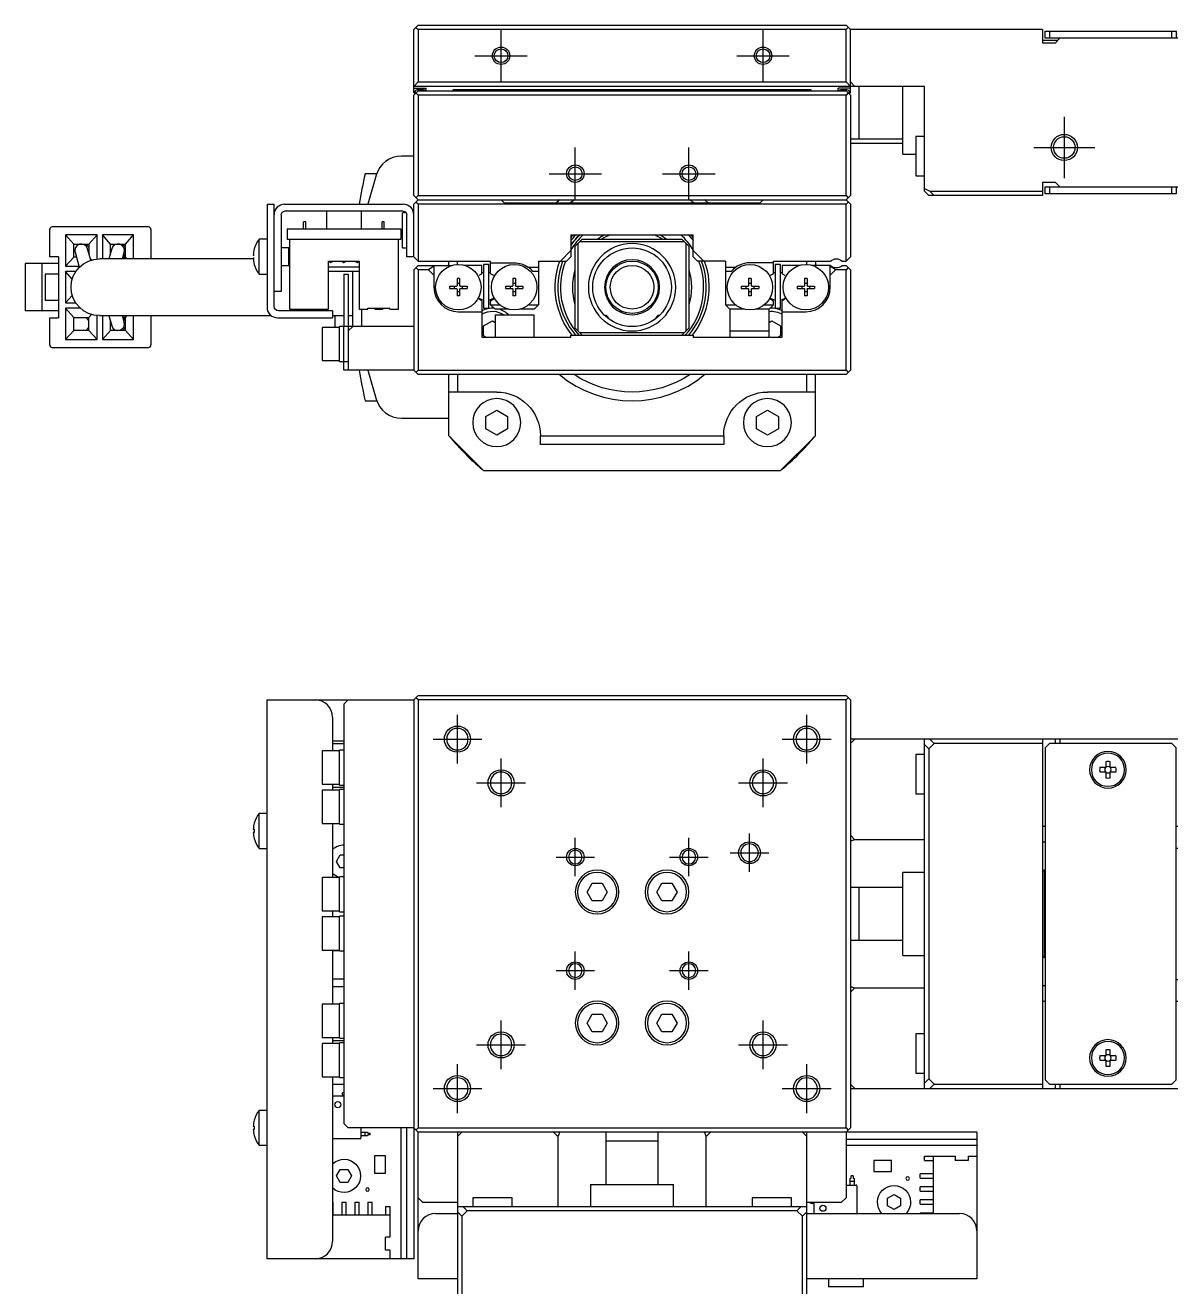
# Model space of a CAD drawing. Extents: x 0 to 917, y -8 to 481.
# Drawn here: x 89.5 to 221.5, y 325.5 to 469.9 of the extents above; entities that cross this region are included whole.
import ezdxf

# ---------------------------------------------------------------- set-up
doc = ezdxf.new("R2010")
doc.units = 0
doc.header["$LTSCALE"] = 0.5
doc.linetypes.add('CENTER', pattern=[50.8, 31.75, -6.35, 6.35, -6.35])
for name, color, linetype in [('MSM_CENTER', 1, 'CENTER'), ('MSM_CONTINUOUS', 7, 'CONTINUOUS'), ('MSM_NARROW', 5, 'CONTINUOUS')]:
    doc.layers.add(name, color=color, linetype=linetype)

msp = doc.modelspace()

# ---------------------------------------------------------------- linework, layer by layer
at = {"layer": 'MSM_CENTER'}
for p, q in [((144.02, 463.45), (144.02, 469.45)), ((174.02, 463.45), (174.02, 469.45)), ((141.02, 466.45), (147.02, 466.45)), ((171.02, 466.45), (177.02, 466.45)), ((208.52, 459.45), (208.52, 452.45)), ((152.52, 449.95), (152.52, 455.95)), ((165.52, 449.95), (165.52, 455.95)), ((205.02, 455.95), (212.02, 455.95)), ((149.52, 452.95), (155.52, 452.95)), ((162.52, 452.95), (168.52, 452.95)), ((139.02, 385.41), (139.02, 391.01)), ((179.02, 385.41), (179.02, 391.01)), ((136.22, 388.21), (141.82, 388.21)), ((176.22, 388.21), (181.82, 388.21)), ((144.02, 380.41), (144.02, 386.01)), ((174.02, 380.41), (174.02, 386.01)), ((141.22, 383.21), (146.82, 383.21)), ((171.22, 383.21), (176.82, 383.21)), ((172.47, 373.01), (172.47, 377.41)), ((152.52, 372.51), (152.52, 376.91)), ((165.52, 372.51), (165.52, 376.91)), ((150.32, 374.71), (154.72, 374.71)), ((163.32, 374.71), (167.72, 374.71)), ((170.27, 375.21), (174.67, 375.21)), ((152.52, 359.51), (152.52, 363.91)), ((165.52, 359.51), (165.52, 363.91)), ((150.32, 361.71), (154.72, 361.71)), ((163.32, 361.71), (167.72, 361.71)), ((144.02, 350.41), (144.02, 356.01)), ((174.02, 350.41), (174.02, 356.01)), ((141.22, 353.21), (146.82, 353.21)), ((171.22, 353.21), (176.82, 353.21)), ((139.02, 345.41), (139.02, 351.01)), ((179.02, 345.41), (179.02, 351.01)), ((136.22, 348.21), (141.82, 348.21)), ((176.22, 348.21), (181.82, 348.21))]:
    msp.add_line(p, q, dxfattribs=at)
at = {"layer": 'MSM_CONTINUOUS'}
for p, q in [((134.52, 469.95), (134.02, 469.45)), ((134.02, 462.25), (134.02, 469.45)), ((134.27, 469.7), (134.52, 469.45)), ((134.52, 469.95), (183.52, 469.95)), ((134.52, 469.45), (134.52, 463.45)), ((183.52, 469.45), (134.52, 469.45)), ((184.02, 469.45), (183.52, 469.95)), ((183.52, 469.45), (183.77, 469.7)), ((183.52, 463.45), (183.52, 469.45)), ((184.02, 462.25), (184.02, 469.45)), ((206.02, 469.45), (184.02, 469.45)), ((206.02, 469.45), (206.02, 467.95)), ((207.77, 468.2), (206.02, 468.2)), ((206.32, 468.45), (206.32, 469.25)), ((206.32, 469.25), (221.32, 469.25)), ((221.52, 468.45), (206.32, 468.45)), ((206.82, 469.25), (206.82, 468.45)), ((208.02, 468.45), (207.52, 467.95)), ((220.82, 468.45), (220.82, 469.25)), ((221.32, 469.25), (221.32, 468.45)), ((206.02, 467.95), (207.52, 467.95)), ((134.52, 463.45), (134.02, 462.95)), ((192.52, 462.95), (134.02, 462.95)), ((134.02, 462.75), (135.42, 462.75)), ((134.52, 462.45), (134.02, 461.95)), ((134.12, 462.15), (134.02, 462.25)), ((134.12, 462.05), (134.12, 462.25)), ((134.52, 461.95), (134.27, 462.2)), ((135.12, 462.55), (134.42, 462.55)), ((134.52, 463.45), (183.52, 463.45)), ((134.52, 462.45), (183.52, 462.45)), ((135.42, 462.45), (135.42, 462.75)), ((179.52, 462.56), (138.52, 462.56)), ((138.52, 462.45), (138.52, 462.56)), ((179.52, 462.45), (179.52, 462.56)), ((184.02, 462.75), (182.62, 462.75)), ((182.62, 462.45), (182.62, 462.75)), ((183.62, 462.55), (182.92, 462.55)), ((184.02, 462.95), (183.52, 463.45)), ((184.02, 461.95), (183.52, 462.45)), ((183.77, 462.2), (183.52, 461.95)), ((184.02, 462.25), (183.92, 462.15)), ((183.92, 462.25), (183.92, 462.05)), ((184.52, 462.95), (184.02, 463.45)), ((185.02, 456.95), (185.02, 462.95)), ((190.02, 455.2), (190.02, 462.95)), ((192.52, 450.95), (192.52, 462.95)), ((134.02, 450.45), (134.02, 461.95)), ((134.52, 461.95), (134.52, 450.45)), ((183.52, 461.95), (134.52, 461.95)), ((183.52, 450.45), (183.52, 461.95)), ((184.02, 461.95), (184.02, 450.45)), ((184.02, 456.95), (190.02, 456.95)), ((184.02, 456.45), (190.02, 456.45)), ((191.52, 457.2), (191.52, 452.7)), ((192.52, 457.2), (191.52, 457.2)), ((190.02, 455.2), (191.52, 455.2)), ((134.02, 454.95), (132.6, 454.95)), ((129.77, 452.95), (128.45, 452.95)), ((129.71, 452.77), (128.76, 449.45)), ((191.52, 452.7), (192.52, 452.7)), ((192.52, 451.25), (193.13, 450.95)), ((193.02, 450.45), (192.52, 450.95)), ((193.13, 450.95), (206.02, 450.95)), ((193.13, 450.95), (193.63, 450.45)), ((207.52, 451.95), (206.02, 451.95)), ((206.02, 451.95), (206.02, 450.45)), ((206.32, 450.65), (206.32, 451.45)), ((206.32, 451.45), (221.52, 451.45)), ((221.32, 450.65), (206.32, 450.65)), ((206.82, 451.45), (206.82, 450.65)), ((207.52, 451.95), (208.02, 451.45)), ((220.82, 450.65), (220.82, 451.45)), ((221.32, 451.45), (221.32, 450.65)), ((117.22, 449.45), (118.02, 449.45)), ((117.22, 449.45), (117.22, 437.65)), ((118.02, 437.75), (118.02, 449.45)), ((119.22, 449.45), (132.82, 449.45)), ((134.02, 450.45), (134.52, 449.95)), ((134.02, 449.45), (134.52, 449.95)), ((134.02, 443.45), (134.02, 449.45)), ((134.27, 450.2), (134.52, 450.45)), ((134.52, 449.45), (134.27, 449.7)), ((134.52, 450.45), (183.52, 450.45)), ((134.52, 449.95), (183.52, 449.95)), ((134.52, 449.45), (134.52, 442.95)), ((183.52, 449.45), (134.52, 449.45)), ((144.02, 449.95), (144.37, 449.6)), ((144.37, 449.6), (173.67, 449.6)), ((173.67, 449.6), (174.02, 449.95)), ((183.52, 450.45), (183.77, 450.2)), ((183.52, 449.95), (184.02, 450.45)), ((183.52, 449.95), (184.02, 449.45)), ((183.77, 449.7), (183.52, 449.45)), ((183.52, 442.95), (183.52, 449.45)), ((184.02, 449.45), (184.02, 443.45)), ((206.02, 450.45), (193.02, 450.45)), ((118.82, 448.25), (118.82, 439.45)), ((132.82, 448.65), (119.22, 448.65)), ((124.02, 448.65), (124.02, 446.65)), ((128.02, 446.65), (128.02, 448.65)), ((132.72, 444.45), (132.72, 448.45)), ((133.16, 448.45), (132.72, 448.45)), ((133.22, 443.45), (133.22, 448.25)), ((92.32, 443.45), (92.32, 446.55)), ((103.62, 446.85), (92.62, 446.85)), ((103.92, 446.55), (103.92, 443.2)), ((119.52, 446.65), (119.52, 445.45)), ((119.52, 446.65), (132.52, 446.65)), ((121.39, 446.65), (121.39, 447.45)), ((121.64, 447.45), (121.39, 447.45)), ((121.64, 446.65), (121.64, 447.45)), ((130.64, 447.45), (130.39, 447.45)), ((130.39, 446.65), (130.39, 447.45)), ((130.64, 446.65), (130.64, 447.45)), ((132.52, 446.65), (132.52, 445.45)), ((97.77, 445.95), (94.12, 445.95)), ((94.12, 445.95), (94.12, 442.35)), ((95.07, 444.9), (94.12, 445.95)), ((95.07, 443.4), (95.07, 444.9)), ((95.07, 444.9), (96.82, 444.9)), ((96.44, 444.9), (96.82, 444.52)), ((96.82, 444.9), (97.77, 445.95)), ((96.82, 444.9), (96.82, 443.8)), ((97.77, 443.19), (97.77, 445.95)), ((101.92, 445.95), (98.37, 445.95)), ((98.37, 445.95), (98.37, 443.2)), ((99.27, 444.9), (98.37, 445.95)), ((99.27, 443.83), (99.27, 444.9)), ((99.27, 444.9), (101.02, 444.9)), ((100.64, 444.9), (101.02, 444.52)), ((101.02, 444.9), (101.92, 445.95)), ((101.02, 443.4), (101.02, 444.9)), ((101.92, 443.2), (101.92, 445.95)), ((116.32, 441.45), (116.32, 445.45)), ((117.22, 445.45), (116.32, 445.45)), ((119.52, 445.45), (132.52, 445.45)), ((119.77, 445.45), (119.77, 437.45)), ((132.27, 437.45), (132.27, 445.45)), ((132.72, 445.73), (132.52, 445.73)), ((152.02, 445.95), (166.02, 445.95)), ((152.02, 445.95), (152.02, 443.45)), ((152.52, 444.65), (153.32, 445.45)), ((152.82, 444.95), (152.82, 434.95)), ((165.02, 445.15), (153.02, 445.15)), ((153.32, 445.45), (164.72, 445.45)), ((164.72, 445.45), (165.52, 444.65)), ((165.22, 434.95), (165.22, 444.95)), ((166.02, 443.45), (166.02, 445.95)), ((93.32, 443.45), (92.32, 443.45)), ((93.32, 443.45), (93.32, 436.45)), ((95.22, 443.95), (95.7, 442.23)), ((97.03, 443.04), (96.66, 444.35)), ((99.42, 444.36), (99.08, 443.2)), ((100.64, 443.2), (100.86, 443.93)), ((101.02, 443.77), (100.73, 443.48)), ((115.63, 443.63), (115.75, 443.63)), ((115.74, 444.34), (115.75, 444.33)), ((119.72, 444.45), (118.82, 444.45)), ((119.72, 442.45), (119.72, 444.45)), ((119.77, 444.4), (119.72, 444.45)), ((132.72, 444.45), (133.22, 444.45)), ((134.02, 443.45), (133.22, 443.45)), ((134.52, 442.95), (134.02, 443.45)), ((150.81, 442.95), (152.02, 444.15)), ((152.02, 443.45), (151.52, 442.95)), ((152.52, 435.25), (152.52, 444.65)), ((165.52, 444.65), (165.52, 435.25)), ((166.02, 444.15), (167.22, 442.95)), ((166.52, 442.95), (166.02, 443.45)), ((184.02, 443.45), (183.52, 442.95)), ((93.32, 442.65), (89.52, 442.65)), ((89.52, 442.65), (89.52, 437.25)), ((91.43, 442.65), (91.43, 437.25)), ((95.07, 443.4), (94.12, 442.35)), ((94.12, 442.35), (95.67, 442.35)), ((95.37, 443.4), (95.07, 443.4)), ((96.98, 443.22), (97.11, 443.07)), ((115.63, 443.2), (98.02, 443.2)), ((100.7, 443.4), (101.02, 443.4)), ((101.02, 443.4), (101.19, 443.2)), ((115.75, 443.27), (115.63, 443.27)), ((115.75, 442.56), (115.74, 442.56)), ((118.82, 442.45), (119.72, 442.45)), ((119.72, 442.45), (119.77, 442.5)), ((124.27, 442.95), (127.77, 442.95)), ((124.27, 437.45), (124.27, 442.95)), ((127.77, 442.25), (124.27, 442.25)), ((127.77, 442.95), (127.77, 437.45)), ((134.52, 442.45), (134.02, 441.95)), ((134.52, 441.95), (134.27, 442.2)), ((134.52, 442.95), (142.82, 442.95)), ((134.52, 442.45), (138.4, 442.45)), ((136.32, 442.37), (135.72, 441.95)), ((136.32, 442.45), (136.32, 439.95)), ((138.02, 442.45), (138.02, 442.95)), ((139.02, 442.55), (139.02, 442.95)), ((141.82, 442.45), (139.83, 442.45)), ((141.82, 441.49), (141.82, 442.45)), ((142.62, 442.56), (142.02, 442.56)), ((142.02, 442.56), (142.02, 437.56)), ((142.62, 437.56), (142.62, 442.56)), ((142.82, 441.49), (142.82, 442.95)), ((142.82, 442.75), (145.52, 442.75)), ((147.11, 442.25), (148.32, 442.25)), ((148.32, 442.95), (151.52, 442.95)), ((148.32, 442.95), (148.32, 437.95)), ((157.96, 442.91), (157.95, 442.91)), ((169.72, 442.95), (166.52, 442.95)), ((169.72, 442.95), (169.72, 437.95)), ((169.72, 442.25), (170.92, 442.25)), ((175.22, 442.75), (172.52, 442.75)), ((175.22, 442.95), (181.76, 442.95)), ((175.22, 441.49), (175.22, 442.95)), ((176.02, 442.56), (175.42, 442.56)), ((175.42, 442.56), (175.42, 437.56)), ((176.02, 437.56), (176.02, 442.56)), ((176.22, 442.45), (176.22, 441.49)), ((178.2, 442.45), (176.22, 442.45)), ((179.02, 442.55), (179.02, 442.95)), ((181.76, 442.45), (179.63, 442.45)), ((180.02, 442.95), (180.02, 442.45)), ((181.72, 439.95), (181.72, 442.45)), ((182.32, 441.95), (181.72, 442.37)), ((183.08, 442.95), (183.52, 442.95)), ((183.08, 442.45), (183.52, 442.45)), ((183.52, 442.45), (184.02, 441.95)), ((183.77, 442.2), (183.52, 441.95)), ((93.32, 441.45), (91.82, 441.45)), ((91.82, 441.45), (91.82, 438.45)), ((95.31, 441.75), (94.12, 441.75)), ((94.12, 441.75), (94.12, 438.15)), ((94.9, 440.88), (94.12, 441.75)), ((116.32, 441.45), (117.22, 441.45)), ((127.77, 441.75), (124.27, 441.75)), ((126.02, 441.45), (126.52, 441.45)), ((126.02, 441.45), (126.02, 435.45)), ((126.52, 441.45), (126.52, 430.45)), ((127.02, 435.45), (127.02, 441.75)), ((134.02, 441.95), (134.02, 430.45)), ((134.52, 441.95), (134.52, 430.45)), ((135.72, 441.95), (134.52, 441.95)), ((135.72, 441.95), (136.32, 441.35)), ((139.26, 440.95), (138.97, 440.95)), ((138.97, 440.95), (138.97, 440.15)), ((139.26, 440.95), (139.26, 440.15)), ((141.52, 441.32), (141.82, 441.49)), ((143.11, 441.32), (142.82, 441.49)), ((145.66, 440.95), (145.37, 440.95)), ((145.37, 440.95), (145.37, 440.15)), ((145.66, 440.95), (145.66, 440.15)), ((148.32, 441.75), (147.66, 441.75)), ((156.15, 441.26), (156.22, 441.32)), ((156.22, 441.39), (156.22, 441.32)), ((170.37, 441.75), (169.72, 441.75)), ((172.66, 440.95), (172.37, 440.95)), ((172.37, 440.95), (172.37, 440.15)), ((172.66, 440.95), (172.66, 440.15)), ((175.22, 441.49), (174.92, 441.32)), ((176.22, 441.49), (176.51, 441.32)), ((179.06, 440.95), (178.77, 440.95)), ((178.77, 440.95), (178.77, 440.15)), ((179.06, 440.95), (179.06, 440.15)), ((181.72, 441.35), (182.32, 441.95)), ((183.52, 441.95), (182.32, 441.95)), ((183.52, 430.45), (183.52, 441.95)), ((184.02, 441.95), (184.02, 430.45)), ((118.82, 439.45), (118.02, 439.45)), ((138.12, 440.09), (138.91, 440.09)), ((138.12, 440.09), (138.12, 439.8)), ((138.12, 439.8), (138.91, 439.8)), ((138.65, 440.09), (138.65, 439.8)), ((138.97, 440.42), (139.26, 440.42)), ((138.97, 439.74), (138.97, 438.95)), ((138.97, 439.48), (139.26, 439.48)), ((139.26, 439.74), (139.26, 438.95)), ((139.32, 440.09), (140.12, 440.09)), ((139.32, 439.8), (140.12, 439.8)), ((139.59, 439.8), (139.59, 440.09)), ((140.12, 440.09), (140.12, 439.8)), ((144.52, 440.09), (144.52, 439.8)), ((144.52, 440.09), (145.31, 440.09)), ((144.52, 439.8), (145.31, 439.8)), ((145.05, 440.09), (145.05, 439.8)), ((145.37, 440.42), (145.66, 440.42)), ((145.37, 439.74), (145.37, 438.95)), ((145.37, 439.48), (145.66, 439.48)), ((145.66, 439.74), (145.66, 438.95)), ((145.72, 440.09), (146.52, 440.09)), ((145.72, 439.8), (146.52, 439.8)), ((145.99, 439.8), (145.99, 440.09)), ((146.52, 440.09), (146.52, 439.8)), ((171.52, 440.09), (172.31, 440.09)), ((171.52, 440.09), (171.52, 439.8)), ((171.52, 439.8), (172.31, 439.8)), ((172.05, 440.09), (172.05, 439.8)), ((172.37, 440.42), (172.66, 440.42)), ((172.37, 439.74), (172.37, 438.95)), ((172.37, 439.48), (172.66, 439.48)), ((172.66, 439.74), (172.66, 438.95)), ((172.72, 440.09), (173.52, 440.09)), ((172.72, 439.8), (173.52, 439.8)), ((172.99, 439.8), (172.99, 440.09)), ((173.52, 440.09), (173.52, 439.8)), ((177.92, 440.09), (178.71, 440.09)), ((177.92, 440.09), (177.92, 439.8)), ((177.92, 439.8), (178.71, 439.8)), ((178.45, 440.09), (178.45, 439.8)), ((178.77, 440.42), (179.06, 440.42)), ((178.77, 439.74), (178.77, 438.95)), ((178.77, 439.48), (179.06, 439.48)), ((179.06, 439.74), (179.06, 438.95)), ((179.12, 440.09), (179.92, 440.09)), ((179.12, 439.8), (179.92, 439.8)), ((179.39, 439.8), (179.39, 440.09)), ((179.92, 440.09), (179.92, 439.8)), ((93.32, 438.45), (91.82, 438.45)), ((94.9, 439.02), (94.12, 438.15)), ((94.12, 438.15), (95.31, 438.15)), ((139.26, 438.95), (138.97, 438.95)), ((141.82, 438.4), (141.52, 438.57)), ((141.82, 438.4), (141.82, 434.25)), ((142.82, 438.4), (143.11, 438.57)), ((142.82, 437.95), (142.82, 438.4)), ((142.82, 437.95), (143.86, 437.95)), ((143.32, 437.45), (142.82, 437.95)), ((145.66, 438.95), (145.37, 438.95)), ((147.18, 437.95), (148.32, 437.95)), ((148.32, 437.95), (147.82, 437.45)), ((156.22, 438.57), (156.15, 438.64)), ((156.22, 438.57), (156.22, 438.5)), ((169.72, 437.95), (170.86, 437.95)), ((170.22, 437.45), (169.72, 437.95)), ((172.66, 438.95), (172.37, 438.95)), ((174.18, 437.95), (175.22, 437.95)), ((175.22, 437.95), (174.72, 437.45)), ((174.92, 438.57), (175.22, 438.4)), ((175.22, 437.95), (175.22, 438.4)), ((176.51, 438.57), (176.22, 438.4)), ((176.22, 434.25), (176.22, 438.4)), ((179.06, 438.95), (178.77, 438.95)), ((93.32, 437.25), (89.52, 437.25)), ((92.32, 433.35), (92.32, 436.45)), ((92.32, 436.45), (93.32, 436.45)), ((95.83, 437.55), (94.12, 437.55)), ((94.12, 437.55), (94.12, 433.95)), ((95.07, 436.5), (94.12, 437.55)), ((95.07, 436.5), (96.82, 436.5)), ((95.07, 435), (95.07, 436.5)), ((96.44, 436.5), (96.82, 436.12)), ((96.82, 436.5), (97.11, 436.83)), ((96.82, 435), (96.82, 436.5)), ((97.77, 433.95), (97.77, 436.71)), ((98.02, 436.7), (117.68, 436.7)), ((98.37, 436.7), (98.37, 433.95)), ((99.08, 436.7), (99.42, 435.53)), ((100.86, 435.96), (100.64, 436.7)), ((101.02, 436.5), (100.7, 436.5)), ((100.73, 436.41), (101.02, 436.12)), ((101.02, 436.5), (101.19, 436.7)), ((101.02, 435), (101.02, 436.5)), ((101.92, 433.95), (101.92, 436.7)), ((103.92, 436.7), (103.92, 433.35)), ((118.42, 436.45), (124.72, 436.45)), ((124.72, 437.25), (118.52, 437.25)), ((119.77, 437.45), (124.27, 437.45)), ((124.72, 437.25), (124.72, 436.45)), ((124.72, 436.7), (126.02, 436.7)), ((125.02, 435.35), (125.02, 436.7)), ((126.52, 436.7), (127.02, 436.7)), ((127.77, 437.45), (128.77, 437.45)), ((128.02, 437.45), (128.02, 435.45)), ((128.77, 437.55), (131.27, 437.55)), ((128.77, 437.45), (128.77, 437.55)), ((129.57, 437.55), (129.57, 437.45)), ((129.57, 437.45), (130.47, 437.45)), ((129.94, 437.55), (129.94, 437.45)), ((130.09, 437.55), (130.09, 437.45)), ((130.47, 437.55), (130.47, 437.45)), ((131.27, 437.45), (131.27, 437.55)), ((131.27, 437.45), (132.27, 437.45)), ((139.12, 437.15), (141.82, 437.15)), ((142.02, 437.56), (142.62, 437.56)), ((144.8, 437.45), (143.32, 437.45)), ((147.82, 436.75), (143.32, 436.75)), ((143.32, 436.75), (143.32, 434.25)), ((147.82, 437.45), (146.23, 437.45)), ((147.82, 434.25), (147.82, 436.75)), ((155.85, 436.75), (156.04, 436.75)), ((156.27, 436.52), (156.04, 436.75)), ((156.27, 436.52), (156.1, 436.52)), ((156.27, 436.39), (156.27, 436.52)), ((157.95, 436.98), (157.95, 436.98)), ((161.99, 436.75), (161.77, 436.52)), ((161.94, 436.52), (161.77, 436.52)), ((161.77, 436.52), (161.77, 436.39)), ((161.77, 436.39), (161.77, 436.39)), ((161.99, 436.75), (162.18, 436.75)), ((171.8, 437.45), (170.22, 437.45)), ((170.22, 437.45), (170.22, 434.25)), ((174.72, 437.45), (173.23, 437.45)), ((174.72, 434.25), (174.72, 437.45)), ((175.42, 437.56), (176.02, 437.56)), ((176.22, 437.15), (178.92, 437.15)), ((95.07, 435), (94.12, 433.95)), ((96.82, 435), (95.07, 435)), ((96.82, 435.37), (96.44, 435)), ((96.82, 435), (97.77, 433.95)), ((99.27, 435), (98.37, 433.95)), ((99.27, 435), (99.27, 436.06)), ((101.02, 435), (99.27, 435)), ((101.02, 435.37), (100.64, 435)), ((101.02, 435), (101.92, 433.95)), ((123.52, 435.35), (123.52, 431.55)), ((125.52, 435.35), (123.52, 435.35)), ((125.52, 431.45), (125.52, 435.45)), ((134.02, 435.45), (125.52, 435.45)), ((126.02, 431.45), (126.02, 435.45)), ((126.52, 434.95), (127.02, 435.45)), ((142.02, 435.52), (143.02, 436.1)), ((142.02, 434.37), (142.02, 435.52)), ((143.02, 436.1), (143.32, 435.93)), ((153.32, 434.45), (152.52, 435.25)), ((153.02, 434.75), (165.02, 434.75)), ((165.52, 435.25), (164.72, 434.45)), ((170.22, 434.95), (174.72, 434.95)), ((174.72, 435.93), (175.02, 436.1)), ((175.02, 436.1), (176.02, 435.52)), ((176.02, 435.52), (176.02, 434.37)), ((94.12, 433.95), (97.77, 433.95)), ((98.37, 433.95), (101.92, 433.95)), ((141.82, 434.25), (152.02, 434.25)), ((142.23, 434.25), (142.02, 434.37)), ((152.02, 434.25), (152.02, 434.45)), ((152.02, 434.45), (166.02, 434.45)), ((166.02, 434.45), (166.02, 434.25)), ((166.02, 434.25), (176.22, 434.25)), ((176.02, 434.37), (175.8, 434.25)), ((92.62, 433.05), (103.62, 433.05)), ((123.52, 431.55), (125.52, 431.55)), ((125.52, 431.45), (126.52, 431.45)), ((126.02, 430.45), (126.02, 431.45)), ((134.02, 430.45), (126.02, 430.45)), ((128.76, 430.45), (129.71, 427.12)), ((134.02, 430.45), (134.52, 429.95)), ((134.27, 430.2), (134.52, 430.45)), ((134.52, 430.45), (183.52, 430.45)), ((183.52, 430.45), (183.77, 430.2)), ((184.02, 430.45), (183.52, 429.95)), ((183.52, 429.95), (134.52, 429.95)), ((138.02, 422.95), (138.02, 429.95)), ((139.02, 429.95), (139.02, 427.95)), ((179.02, 427.95), (179.02, 429.95)), ((180.02, 422.95), (180.02, 429.95)), ((143.52, 427.95), (138.02, 427.95)), ((180.02, 427.95), (174.52, 427.95)), ((128.45, 426.95), (129.77, 426.95)), ((132.6, 424.95), (138.02, 424.95)), ((142.27, 425.17), (143.52, 425.89)), ((142.27, 423.73), (142.27, 425.17)), ((143.52, 425.89), (144.77, 425.17)), ((144.77, 425.17), (144.77, 423.73)), ((173.27, 425.17), (174.52, 425.89)), ((173.27, 423.73), (173.27, 425.17)), ((174.52, 425.89), (175.77, 425.17)), ((175.77, 425.17), (175.77, 423.73)), ((143.52, 423), (142.27, 423.73)), ((144.77, 423.73), (143.52, 423)), ((174.52, 423), (173.27, 423.73)), ((175.77, 423.73), (174.52, 423)), ((138.02, 422.95), (142.02, 418.95)), ((148.52, 422.95), (169.52, 422.95)), ((148.52, 421.95), (148.52, 422.95)), ((169.52, 421.95), (148.52, 421.95)), ((169.52, 422.95), (169.52, 421.95)), ((176.02, 418.95), (180.02, 422.95)), ((142.02, 418.95), (176.02, 418.95)), ((134.02, 392.71), (134.52, 393.21)), ((134.52, 392.71), (134.27, 392.96)), ((134.52, 393.21), (183.52, 393.21)), ((183.52, 393.21), (184.02, 392.71)), ((183.77, 392.96), (183.52, 392.71)), ((117.22, 328.71), (117.22, 392.71)), ((117.22, 392.71), (134.02, 392.71)), ((126.52, 392.71), (126.02, 392.21)), ((126.02, 392.21), (126.02, 344.21)), ((134.02, 392.71), (134.02, 328.71)), ((134.52, 392.71), (134.52, 343.71)), ((183.52, 392.71), (134.52, 392.71)), ((183.52, 343.71), (183.52, 392.71)), ((184.02, 392.71), (184.02, 343.71)), ((124.72, 390.71), (124.72, 386.86)), ((124.72, 388.01), (126.02, 388.01)), ((124.72, 387.71), (126.02, 387.71)), ((184.02, 387.71), (184.52, 388.21)), ((221.52, 388.21), (184.02, 388.21)), ((192.52, 348.21), (192.52, 388.21)), ((193.02, 387.1), (192.52, 387.6)), ((193.63, 387.71), (193.02, 387.1)), ((193.02, 387.1), (193.02, 349.33)), ((193.13, 388.21), (193.63, 387.71)), ((206.02, 387.71), (193.63, 387.71)), ((206.02, 388.21), (206.02, 348.21)), ((206.82, 387.71), (206.32, 387.21)), ((206.32, 387.21), (206.32, 349.21)), ((220.82, 387.71), (206.82, 387.71)), ((207.52, 387.71), (207.52, 388.21)), ((208.02, 388.21), (208.02, 387.71)), ((221.32, 387.21), (220.82, 387.71)), ((221.32, 349.21), (221.32, 387.21)), ((123.52, 386.86), (123.52, 383.06)), ((125.52, 386.86), (123.52, 386.86)), ((125.52, 382.96), (125.52, 386.96)), ((126.02, 386.96), (125.52, 386.96)), ((191.52, 386.46), (191.52, 381.96)), ((192.52, 386.46), (191.52, 386.46)), ((213.28, 385.63), (213.28, 384.95)), ((213.76, 384.95), (213.76, 385.63)), ((213.28, 384.95), (212.6, 384.95)), ((212.6, 384.47), (213.28, 384.47)), ((213.28, 384.47), (213.28, 383.79)), ((214.44, 384.95), (213.76, 384.95)), ((213.76, 383.79), (213.76, 384.47)), ((213.76, 384.47), (214.44, 384.47)), ((123.52, 383.06), (125.52, 383.06)), ((124.72, 383.06), (124.72, 382.36)), ((125.52, 382.96), (126.02, 382.96)), ((123.52, 382.36), (123.52, 378.56)), ((125.52, 382.36), (123.52, 382.36)), ((124.72, 382.71), (126.02, 382.71)), ((125.52, 378.46), (125.52, 382.46)), ((126.02, 382.46), (125.52, 382.46)), ((191.52, 381.96), (192.52, 381.96)), ((115.74, 378.6), (115.75, 378.6)), ((116.32, 375.71), (116.32, 379.71)), ((117.22, 379.71), (116.32, 379.71)), ((123.52, 378.56), (125.52, 378.56)), ((124.72, 378.56), (124.72, 372.36)), ((124.72, 378.55), (125.52, 378.55)), ((125.52, 378.46), (126.02, 378.46)), ((115.63, 377.89), (115.75, 377.89)), ((115.75, 377.53), (115.63, 377.53)), ((184.52, 376.7), (184.02, 377.2)), ((206.32, 378.21), (206.02, 378.21)), ((221.52, 378.21), (221.32, 378.21)), ((115.75, 376.83), (115.74, 376.82)), ((116.32, 375.71), (117.22, 375.71)), ((192.52, 376.7), (184.52, 376.7)), ((206.02, 376.46), (206.32, 376.46)), ((221.52, 375.71), (221.32, 375.71)), ((125.15, 374.21), (125.58, 374.96)), ((125.58, 373.46), (125.15, 374.21)), ((125.58, 374.96), (126.02, 374.96)), ((126.02, 373.46), (125.58, 373.46)), ((190.02, 363.46), (190.02, 372.96)), ((192.52, 372.96), (190.02, 372.96)), ((206.22, 373.21), (206.02, 373.01)), ((206.22, 373.21), (206.22, 363.21)), ((206.32, 373.21), (206.22, 373.21)), ((123.52, 372.36), (123.52, 368.56)), ((125.52, 372.36), (123.52, 372.36)), ((125.52, 368.46), (125.52, 372.46)), ((126.02, 372.46), (125.52, 372.46)), ((153.86, 370.71), (154.44, 371.71)), ((154.44, 371.71), (155.59, 371.71)), ((155.59, 371.71), (156.17, 370.71)), ((161.86, 370.71), (162.44, 371.71)), ((162.44, 371.71), (163.59, 371.71)), ((163.59, 371.71), (164.17, 370.71)), ((190.02, 371.21), (184.02, 371.21)), ((185.02, 365.21), (185.02, 371.21)), ((154.44, 369.71), (153.86, 370.71)), ((156.17, 370.71), (155.59, 369.71)), ((162.44, 369.71), (161.86, 370.71)), ((164.17, 370.71), (163.59, 369.71)), ((123.52, 368.56), (125.52, 368.56)), ((124.72, 368.56), (124.72, 367.86)), ((125.52, 368.46), (126.02, 368.46)), ((155.59, 369.71), (154.44, 369.71)), ((163.59, 369.71), (162.44, 369.71)), ((123.52, 367.86), (123.52, 364.06)), ((125.52, 367.86), (123.52, 367.86)), ((125.52, 363.96), (125.52, 367.96)), ((126.02, 367.96), (125.52, 367.96)), ((123.52, 364.06), (125.52, 364.06)), ((124.72, 364.06), (124.72, 357.86)), ((125.52, 363.97), (124.72, 363.97)), ((184.02, 365.21), (190.02, 365.21)), ((125.52, 363.96), (126.02, 363.96)), ((190.02, 363.46), (192.52, 363.46)), ((206.02, 363.41), (206.22, 363.21)), ((206.22, 363.21), (206.32, 363.21)), ((124.72, 360.77), (126.02, 360.77)), ((126.02, 359.84), (124.72, 359.84)), ((184.02, 359.23), (184.52, 359.73)), ((184.52, 359.73), (192.52, 359.73)), ((206.32, 359.96), (206.02, 359.96)), ((221.32, 360.71), (221.52, 360.71)), ((206.02, 358.21), (206.32, 358.21)), ((221.32, 358.21), (221.52, 358.21)), ((123.52, 357.86), (123.52, 354.06)), ((125.52, 357.86), (123.52, 357.86)), ((125.52, 353.96), (125.52, 357.96)), ((126.02, 357.96), (125.52, 357.96)), ((153.86, 355.71), (154.44, 356.71)), ((154.44, 354.71), (153.86, 355.71)), ((154.44, 356.71), (155.59, 356.71)), ((155.59, 356.71), (156.17, 355.71)), ((156.17, 355.71), (155.59, 354.71)), ((161.86, 355.71), (162.44, 356.71)), ((162.44, 354.71), (161.86, 355.71)), ((162.44, 356.71), (163.59, 356.71)), ((163.59, 356.71), (164.17, 355.71)), ((164.17, 355.71), (163.59, 354.71)), ((123.52, 354.06), (125.52, 354.06)), ((124.72, 354.06), (124.72, 353.36)), ((125.52, 353.96), (126.02, 353.96)), ((155.59, 354.71), (154.44, 354.71)), ((163.59, 354.71), (162.44, 354.71)), ((191.52, 354.46), (191.52, 349.96)), ((192.52, 354.46), (191.52, 354.46)), ((123.52, 353.36), (123.52, 349.56)), ((125.52, 353.36), (123.52, 353.36)), ((124.72, 353.71), (126.02, 353.71)), ((125.52, 349.46), (125.52, 353.46)), ((126.02, 353.46), (125.52, 353.46)), ((213.28, 352.63), (213.28, 351.95)), ((213.76, 351.95), (213.76, 352.63)), ((213.28, 351.95), (212.6, 351.95)), ((212.6, 351.47), (213.28, 351.47)), ((213.28, 351.47), (213.28, 350.79)), ((214.44, 351.95), (213.76, 351.95)), ((213.76, 351.47), (214.44, 351.47)), ((213.76, 350.79), (213.76, 351.47)), ((123.52, 349.56), (125.52, 349.56)), ((124.72, 349.56), (124.72, 330.71)), ((191.52, 349.96), (192.52, 349.96)), ((124.72, 348.71), (126.02, 348.71)), ((125.52, 349.46), (126.02, 349.46)), ((184.52, 348.21), (184.02, 348.71)), ((184.02, 348.21), (221.52, 348.21)), ((192.52, 348.83), (193.02, 349.33)), ((193.02, 349.33), (193.63, 348.71)), ((193.63, 348.71), (193.13, 348.21)), ((193.63, 348.71), (206.02, 348.71)), ((206.32, 349.21), (206.82, 348.71)), ((206.82, 348.71), (220.82, 348.71)), ((207.52, 348.21), (207.52, 348.71)), ((208.02, 348.71), (208.02, 348.21)), ((220.82, 348.71), (221.32, 349.21)), ((124.72, 347.36), (126.02, 347.36)), ((116.32, 341.71), (116.32, 345.71)), ((117.22, 345.71), (116.32, 345.71)), ((115.63, 343.89), (115.75, 343.89)), ((115.74, 344.6), (115.75, 344.6)), ((126.02, 344.21), (126.52, 343.71)), ((115.75, 343.53), (115.63, 343.53)), ((115.75, 342.83), (115.74, 342.82)), ((127.87, 342.46), (124.72, 342.46)), ((134.02, 343.71), (126.52, 343.71)), ((127.97, 343.71), (127.97, 342.56)), ((127.97, 343.22), (128.7, 343.22)), ((128.7, 342.79), (127.97, 342.79)), ((128.41, 343.22), (128.41, 342.79)), ((128.7, 343.22), (128.77, 343.1)), ((128.77, 342.9), (128.7, 342.79)), ((128.77, 343.1), (129.02, 343.1)), ((129.02, 342.9), (128.77, 342.9)), ((129.02, 342.9), (129.02, 343.1)), ((132.52, 343.71), (132.52, 328.71)), ((133.22, 328.71), (133.22, 343.71)), ((134.52, 343.21), (134.02, 343.71)), ((134.27, 343.46), (134.52, 343.71)), ((134.52, 343.71), (183.52, 343.71)), ((198.52, 343.21), (134.52, 343.21)), ((134.52, 326.41), (134.52, 343.21)), ((139.02, 343.21), (139.02, 305.71)), ((139.02, 342.71), (139.52, 343.21)), ((150.03, 343.21), (150.53, 342.71)), ((150.53, 342.71), (150.53, 334.71)), ((156.02, 343.21), (156.02, 337.21)), ((162.02, 337.21), (162.02, 343.21)), ((167.5, 342.71), (168, 343.21)), ((167.5, 334.71), (167.5, 342.71)), ((178.52, 343.21), (179.02, 342.71)), ((179.02, 305.71), (179.02, 343.21)), ((183.52, 343.71), (183.77, 343.46)), ((184.02, 343.71), (183.52, 343.21)), ((183.52, 343.21), (183.52, 335.71)), ((183.52, 342.41), (198.52, 342.41)), ((198.52, 343.21), (198.52, 326.41)), ((116.32, 341.71), (117.22, 341.71)), ((156.02, 342.21), (162.02, 342.21)), ((183.52, 341.71), (198.52, 341.71)), ((130.77, 340.51), (129.52, 340.51)), ((129.52, 340.51), (129.52, 338.51)), ((130.77, 338.51), (130.77, 340.51)), ((186.72, 339.97), (186.72, 338.72)), ((188.72, 339.97), (186.72, 339.97)), ((188.72, 338.72), (188.72, 339.97)), ((192.52, 339.96), (192.52, 340.46)), ((192.52, 340.46), (196.02, 340.46)), ((192.52, 339.96), (193.52, 339.96)), ((193.52, 340.46), (193.52, 333.91)), ((196.02, 340.46), (196.02, 339.96)), ((197.52, 339.96), (196.02, 339.96)), ((197.52, 340.46), (198.52, 340.46)), ((197.52, 340.46), (197.52, 339.96)), ((125.15, 338.21), (125.58, 338.96)), ((125.58, 337.46), (125.15, 338.21)), ((125.58, 338.96), (126.45, 338.96)), ((126.45, 338.96), (126.88, 338.21)), ((126.88, 338.21), (126.45, 337.46)), ((129.52, 338.51), (130.77, 338.51)), ((184.33, 338.21), (184.13, 338.21)), ((184.13, 337.96), (184.13, 338.21)), ((184.33, 338.21), (184.33, 337.96)), ((186.72, 338.72), (188.72, 338.72)), ((192.02, 337.96), (192.02, 338.46)), ((193.52, 338.46), (192.02, 338.46)), ((126.45, 337.46), (125.58, 337.46)), ((154.27, 337.21), (163.77, 337.21)), ((154.27, 337.21), (154.27, 334.71)), ((163.77, 334.71), (163.77, 337.21)), ((183.52, 337.16), (184.67, 337.16)), ((184.01, 337.9), (184.13, 337.96)), ((184.01, 337.16), (184.01, 337.9)), ((184.01, 337.6), (184.44, 337.6)), ((184.33, 337.96), (184.44, 337.9)), ((184.44, 337.9), (184.44, 337.16)), ((184.77, 337.06), (184.77, 333.91)), ((192.02, 337.96), (193.52, 337.96)), ((192.02, 336.46), (192.02, 336.96)), ((193.52, 336.96), (192.02, 336.96)), ((124.72, 335.21), (124.77, 335.21)), ((124.77, 333.71), (124.77, 335.21)), ((125.77, 335.21), (126.27, 335.21)), ((125.77, 335.21), (125.77, 333.71)), ((126.27, 333.71), (126.27, 335.21)), ((127.27, 335.21), (127.77, 335.21)), ((127.27, 335.21), (127.27, 333.71)), ((127.77, 333.71), (127.77, 335.21)), ((128.77, 335.21), (129.27, 335.21)), ((128.77, 335.21), (128.77, 333.71)), ((129.27, 333.71), (129.27, 335.21)), ((134.52, 335.71), (135.02, 335.21)), ((135.02, 335.21), (139.02, 335.21)), ((145.27, 335.71), (140.77, 335.71)), ((140.77, 335.71), (140.77, 334.71)), ((145.27, 334.71), (145.27, 335.71)), ((177.27, 335.71), (172.77, 335.71)), ((172.77, 335.71), (172.77, 334.71)), ((177.27, 334.71), (177.27, 335.71)), ((179.02, 335.21), (183.02, 335.21)), ((179.87, 333.91), (179.87, 335.21)), ((183.02, 335.21), (183.52, 335.71)), ((188.27, 335.65), (189.02, 336.08)), ((188.27, 334.78), (188.27, 335.65)), ((189.02, 336.08), (189.77, 335.65)), ((189.77, 335.65), (189.77, 334.78)), ((192.02, 336.46), (193.52, 336.46)), ((192.02, 334.96), (192.02, 335.46)), ((193.52, 335.46), (192.02, 335.46)), ((131.27, 333.71), (124.72, 333.71)), ((130.77, 334.71), (131.27, 334.71)), ((130.77, 334.71), (130.77, 333.71)), ((131.27, 334.71), (131.27, 331.21)), ((136.52, 333.91), (139.02, 333.91)), ((139.02, 334.71), (179.02, 334.71)), ((139.52, 333.6), (139.02, 334.1)), ((140.13, 334.21), (139.52, 333.6)), ((139.63, 334.71), (140.13, 334.21)), ((177.9, 334.21), (140.13, 334.21)), ((177.9, 334.21), (178.4, 334.71)), ((178.52, 333.6), (177.9, 334.21)), ((179.02, 334.1), (178.52, 333.6)), ((179.02, 333.91), (196.52, 333.91)), ((189.02, 334.35), (188.27, 334.78)), ((189.77, 334.78), (189.02, 334.35)), ((192.02, 334.96), (193.52, 334.96)), ((192.02, 333.91), (192.02, 333.96)), ((193.52, 333.96), (192.02, 333.96)), ((139.52, 333.6), (139.52, 321.21)), ((178.52, 321.21), (178.52, 333.6)), ((131.27, 331.21), (130.77, 331.21)), ((130.77, 329.71), (130.77, 331.21)), ((131.27, 329.71), (130.77, 329.71)), ((131.27, 329.71), (131.27, 328.71)), ((134.02, 328.71), (117.22, 328.71)), ((139.02, 326.41), (134.52, 326.41)), ((198.52, 326.41), (179.02, 326.41)), ((181.52, 326.41), (181.52, 325.52)), ((185.52, 325.52), (181.52, 325.52)), ((185.52, 325.52), (185.52, 326.41))]:
    msp.add_line(p, q, dxfattribs=at)
for centre, radius in [((144.02, 466.45), 0.783), ((174.02, 466.45), 0.783), ((208.52, 455.95), 1.23), ((152.52, 452.95), 0.783), ((165.52, 452.95), 0.783), ((159.02, 439.95), 4.5), ((139.12, 439.95), 2.6), ((145.52, 439.95), 2.6), ((159.02, 439.95), 3), ((172.52, 439.95), 2.6), ((178.92, 439.95), 2.6), ((125.32, 346.36), 0.35), ((180.87, 334.51), 0.35)]:
    msp.add_circle(centre, radius, dxfattribs=at)
at = {"layer": 'MSM_CONTINUOUS', "extrusion": (0, 0, -1)}
for centre, radius in [((-159.02, 439.95), 5), ((-159.02, 439.95), 3.15), ((-143.52, 424.45), 2.75), ((-174.52, 424.45), 2.75), ((-139.02, 388.21), 1.23), ((-179.02, 388.21), 1.23), ((-213.52, 384.71), 2.1), ((-213.52, 384.71), 1.9), ((-144.02, 383.21), 1.23), ((-174.02, 383.21), 1.23), ((-172.47, 375.21), 1.01), ((-152.52, 374.71), 0.783), ((-165.52, 374.71), 0.783), ((-155.02, 370.71), 2.5), ((-155.02, 370.71), 2.25), ((-163.02, 370.71), 2.5), ((-163.02, 370.71), 2.25), ((-152.52, 361.71), 0.783), ((-165.52, 361.71), 0.783), ((-155.02, 355.71), 2.5), ((-163.02, 355.71), 2.5), ((-155.02, 355.71), 2.25), ((-163.02, 355.71), 2.25), ((-144.02, 353.21), 1.23), ((-174.02, 353.21), 1.23), ((-213.52, 351.71), 2.1), ((-213.52, 351.71), 1.9), ((-139.02, 348.21), 1.23), ((-179.02, 348.21), 1.23), ((-190.58, 337.91), 0.2), ((-128.72, 336.65), 0.2)]:
    msp.add_circle(centre, radius, dxfattribs=at)
at = {"layer": 'MSM_CONTINUOUS'}
for centre, radius, start, end in [((134.42, 462.25), 0.3, 90, 180), ((135.12, 462.25), 0.3, 41.8103, 90), ((182.92, 462.25), 0.3, 90, 138.1897), ((183.62, 462.25), 0.3, 0, 90), ((132.6, 451.95), 3, 90, 164.0042), ((187.02, 439.95), 60, 167.4867, 170.8898), ((119.22, 448.25), 1.2, 90, 180), ((132.82, 448.25), 1.2, 0, 90), ((159.02, 439.95), 13, 129.7151, 132.0716), ((159.02, 439.95), 13, 47.9284, 50.2849), ((92.62, 446.55), 0.3, 90, 180), ((103.62, 446.55), 0.3, 0, 90), ((95.94, 444.15), 0.75, 15.6242, 195.6242), ((100.14, 444.15), 0.75, 343.4791, 163.4791), ((118.82, 443.45), 3.2, 141.3178, 163.8775), ((159.02, 439.95), 8.2, 132.9703, 148.6119), ((159.02, 439.95), 8.5, 135.0991, 145.4397), ((159.02, 439.95), 6.5, 112.6199, 122.2042), ((159.02, 439.95), 6.5, 57.7958, 67.3801), ((159.02, 439.95), 8.2, 31.3881, 47.0297), ((118.82, 443.45), 3.19, 163.8933, 176.7703), ((118.82, 443.45), 3.19, 183.2297, 196.1067), ((118.82, 443.45), 3.2, 196.1225, 218.6822), ((124.52, 443.05), 0.25, 203.5782, 336.4218), ((126.02, 443.05), 0.25, 203.5782, 336.4218), ((127.52, 443.05), 0.25, 203.5782, 336.4218), ((145.52, 439.95), 2.8, 40.0052, 55.2281), ((159.02, 439.95), 8.5, 159.3327, 220.3202), ((159.02, 439.95), 8.2, 158.5399, 222.1236), ((159.02, 439.95), 8.2, 317.8764, 21.4601), ((159.02, 439.95), 8.5, 319.6798, 20.6673), ((172.52, 439.95), 2.8, 90, 139.9948), ((182.42, 443.2), 1, 228.5904, 311.4096), ((142.32, 440.06), 1.59, 100.8931, 108.3584), ((142.32, 440.06), 1.59, 71.6416, 79.1069), ((142.32, 439.95), 1.59, 53.8028, 60), ((175.72, 439.95), 1.59, 120, 126.1972), ((175.72, 440.06), 1.59, 100.8931, 108.3584), ((175.72, 440.06), 1.59, 71.6416, 79.1069), ((139.12, 439.95), 2.8, 180, 270), ((178.92, 439.95), 2.8, 270, 0), ((118.42, 437.65), 1.2, 180, 270), ((142.32, 440.06), 1.59, 235.7956, 259.1069), ((142.32, 440.06), 1.59, 280.8931, 304.2044), ((142.32, 439.95), 1.59, 300, 306.1972), ((175.72, 439.95), 1.59, 233.8028, 240), ((175.72, 440.06), 1.59, 235.7956, 259.1069), ((175.72, 440.06), 1.59, 280.8931, 304.2044), ((143.02, 434.95), 2.6, 85.4034, 117.4864), ((143.02, 434.95), 2.6, 43.8131, 74.0576), ((175.02, 434.95), 2.6, 62.5136, 94.5966), ((100.14, 435.75), 0.75, 196.5209, 16.5209), ((92.62, 433.35), 0.3, 180, 270), ((103.62, 433.35), 0.3, 270, 0), ((187.02, 439.95), 60, 189.1102, 192.5133), ((159.02, 439.95), 13, 230.2849, 309.7151), ((132.6, 427.95), 3, 195.9958, 270), ((159.02, 439.95), 27, 219.3765, 230.6235), ((159.02, 439.95), 27, 309.3765, 320.6235), ((122.72, 390.71), 2, 0, 90), ((213.52, 384.71), 0.95, 75.3667, 104.6333), ((213.52, 384.71), 0.95, 165.3667, 194.6333), ((213.52, 384.71), 0.365, 138.8496, 221.1504), ((213.52, 384.71), 0.365, 48.8496, 131.1504), ((213.52, 384.71), 0.365, 228.8496, 311.1504), ((213.52, 384.71), 0.365, 318.8496, 41.1504), ((213.52, 384.71), 0.95, 345.3667, 14.6333), ((213.52, 384.71), 0.95, 255.3667, 284.6333), ((118.82, 377.71), 3.19, 163.8933, 176.7703), ((118.82, 377.71), 3.2, 141.3178, 163.8775), ((118.82, 377.71), 3.19, 183.2297, 196.1067), ((119.19, 377.71), 3.45, 177.0059, 182.9941), ((118.82, 377.71), 3.2, 196.1225, 218.6822), ((186.88, 369.32), 7.75, 107.7945, 111.7255), ((186.54, 366.15), 6.73, 247.9672, 252.4897), ((213.52, 351.71), 0.95, 75.3667, 104.6333), ((213.52, 351.71), 0.95, 165.3667, 194.6333), ((213.52, 351.71), 0.365, 138.8496, 221.1504), ((213.52, 351.71), 0.365, 48.8496, 131.1504), ((213.52, 351.71), 0.365, 228.8496, 311.1504), ((213.52, 351.71), 0.365, 318.8496, 41.1504), ((213.52, 351.71), 0.95, 345.3667, 14.6333), ((213.52, 351.71), 0.95, 255.3667, 284.6333), ((118.82, 343.71), 3.2, 141.3178, 163.8775), ((118.82, 343.71), 3.19, 163.8933, 176.7703), ((119.2, 343.71), 3.46, 177.0147, 182.9853), ((118.82, 343.71), 3.19, 183.2297, 196.1067), ((118.82, 343.71), 3.2, 196.1225, 218.6822), ((127.87, 342.56), 0.1, 270, 0), ((157.87, 340.35), 7.71, 158.2051, 162.1514), ((160.79, 340.59), 7.04, 17.5378, 21.8659), ((184.67, 337.06), 0.1, 0, 90), ((136.52, 331.91), 2, 90, 180), ((196.52, 331.91), 2, 0, 90), ((122.72, 330.71), 2, 270, 0)]:
    msp.add_arc(centre, radius, start, end, dxfattribs=at)
at = {"layer": 'MSM_CONTINUOUS', "extrusion": (0, 0, -1)}
for centre, radius, start, end in [((-159.02, 439.95), 12, 53.5298, 56.4427), ((-159.02, 439.95), 12, 123.5573, 126.4702), ((-119.22, 448.25), 0.4, 0, 90), ((-132.82, 448.25), 0.4, 90, 180), ((-159.02, 439.95), 8.5, 34.5603, 44.9009), ((-159.02, 439.95), 9, 38.9424, 41.8103), ((-159.02, 439.95), 8.8, 37.3018, 42.9859), ((-159.02, 439.95), 6.8, 53.9811, 61.9275), ((-159.02, 439.95), 6.8, 118.0725, 126.0189), ((-159.02, 439.95), 8.8, 137.0141, 142.6982), ((-159.02, 439.95), 9, 138.1897, 141.0576), ((-98.02, 439.95), 3.25, 270, 90), ((-145.52, 439.95), 2.8, 90, 124.7719), ((-159.02, 439.95), 8.8, 321.3178, 19.9323), ((-159.02, 439.95), 8.8, 160.0677, 218.6822), ((-182.42, 442.2), 1, 48.5904, 131.4096), ((-159.02, 439.95), 6.8, 342.9174, 17.0826), ((-159.02, 439.95), 6.8, 162.9174, 197.0826), ((-138.91, 440.15), 0.06, 180, 270), ((-138.91, 439.74), 0.06, 90, 180), ((-139.32, 440.15), 0.06, 270, 0), ((-139.32, 439.74), 0.06, 0, 90), ((-145.31, 440.15), 0.06, 180, 270), ((-145.31, 439.74), 0.06, 90, 180), ((-145.72, 440.15), 0.06, 270, 0), ((-145.72, 439.74), 0.06, 0, 90), ((-172.31, 440.15), 0.06, 180, 270), ((-172.31, 439.74), 0.06, 90, 180), ((-172.72, 440.15), 0.06, 270, 0), ((-172.72, 439.74), 0.06, 0, 90), ((-178.71, 440.15), 0.06, 180, 270), ((-178.71, 439.74), 0.06, 90, 180), ((-179.12, 440.15), 0.06, 270, 0), ((-179.12, 439.74), 0.06, 0, 90), ((-118.52, 437.75), 0.5, 270, 0), ((-143.02, 434.95), 2.25, 57.769, 126.8699), ((-175.02, 434.95), 2.25, 82.3377, 122.231), ((-159.02, 439.95), 12, 236.4427, 303.5573), ((-143.52, 422.95), 5, 90, 180), ((-174.52, 422.95), 5, 0, 90), ((-126.02, 374.21), 1.9, 46.8264, 90), ((-126.02, 374.21), 1.9, 285.2575, 313.1736), ((-126.02, 347.6), 0.2, 270, 90), ((-126.02, 338.21), 1.9, 46.8264, 313.1736), ((-189.02, 335.21), 1.9, 316.8264, 223.1735), ((-179.63, 335.21), 0.2, 180, 0)]:
    msp.add_arc(centre, radius, start, end, dxfattribs=at)
at = {"layer": 'MSM_NARROW'}
msp.add_line((161.77, 436.39), (161.77, 436.39), dxfattribs=at)
for centre, radius in [((144.02, 466.45), 1), ((174.02, 466.45), 1), ((208.52, 455.95), 1.5), ((152.52, 452.95), 1), ((165.52, 452.95), 1), ((159.02, 439.95), 2.5), ((139.02, 388.21), 1.5), ((179.02, 388.21), 1.5), ((144.02, 383.21), 1.5), ((174.02, 383.21), 1.5), ((152.52, 374.71), 1), ((165.52, 374.71), 1), ((172.47, 375.21), 1.25), ((152.52, 361.71), 1), ((165.52, 361.71), 1), ((144.02, 353.21), 1.5), ((174.02, 353.21), 1.5), ((139.02, 348.21), 1.5), ((179.02, 348.21), 1.5)]:
    msp.add_circle(centre, radius, dxfattribs=at)

doc.saveas('drawing.dxf')
